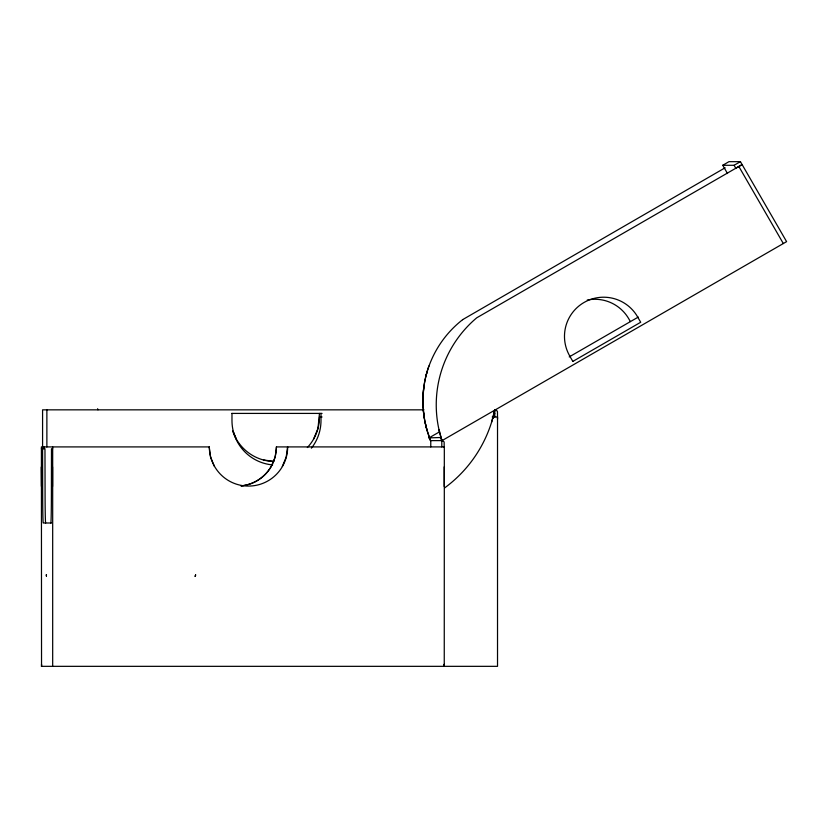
<?xml version="1.0" encoding="UTF-8"?>
<svg xmlns="http://www.w3.org/2000/svg" width="828" height="828" viewBox="0 0 828 828"><rect width="100%" height="100%" fill="white"/><g stroke="black" fill="none" stroke-linecap="round" stroke-linejoin="round"><path stroke-width="1.24" d="M462.624 319.691A103.355 103.345 90 0 0 430.56 361.981C420.189 386.831 420.624 415.677 430.539 440.62L442.017 440.62L786.6 241.641L740.429 161.667L728.961 161.667L722.74 165.289L727.512 173.549M276.511 446.913L275.175 457.046L271.263 466.495A39.175 39.164 -90 0 1 241.176 485.891M287.544 446.913L286.209 457.046L282.296 466.495M493.146 418.316L494.792 409.839L497.028 410.833A2.505 2.505 0 0 1 497.473 411.785L497.524 419.071M426.068 375.426L426.731 373.18M423.781 387.162L422.756 401.332L423.098 406.579M491.573 422.249L494.792 409.839A129.272 129.272 0 0 1 444.605 487.93M313.522 439.244L317.962 428.511L319.484 413.41M462.552 319.691L725.131 167.784M569.229 356.899L638.253 317.083M428.914 366.007A105.694 105.673 90 0 0 427.062 430.322L430.612 440.62L429.039 437.888L439.627 431.771M429.039 437.888L441.086 437.484M572.81 361.422L640.706 322.247L637.498 316.793M722.74 165.289L734.084 165.289L740.429 161.667M630.387 321.585L628.814 318.852A39.175 39.164 90 0 0 587.249 300.026M423.988 409.839L42.58 409.839L42.58 446.944M231.747 413.41L322.071 413.41M493.871 413.41L494.792 413.41M322.061 416.991L319.484 416.991A44.515 44.515 0 0 1 307.343 447.544M492.215 416.991L497.524 416.991L497.524 666.333L41.4 666.333M41.4 448.735L44.971 448.735L45.074 489.524A33.472 0.58 90 0 0 45.654 522.996M52.681 448.735L51.512 448.735L51.481 449.449L51.408 489.524A33.472 0.58 -90 0 1 50.829 522.996M52.557 466.868L52.557 486.46M444.201 466.868L444.201 486.46M51.46 522.996L43.253 522.996A33.472 0.58 90 0 1 42.673 489.524L42.57 448.735M263.449 459.985L273.747 461.341M738.845 166.49L783.319 243.535M734.084 165.289L735.781 168.219L742.116 164.596L476.721 317.817A113.757 113.736 90 0 0 442.017 440.62M569.664 355.968L572.872 361.422M440.372 437.888L441.945 440.62L438.943 429.742M233.341 431.812L236.425 439.244M214.462 466.495L210.54 457.046L209.215 446.913M426.824 429.608L425.23 422.746M97.611 408.732L97.973 409.839M424.34 418.243L423.367 410.564M444.181 447.462L444.15 442.328A2.205 2.205 0 0 0 443.756 441.49L441.79 440.62L441.79 446.913M494.792 409.839L494.792 416.991M444.253 664.18L444.253 666.333L444.325 446.913L276.386 446.913A39.175 39.164 -90 0 1 241.051 485.891M430.767 440.62L430.767 446.913M320.995 413.41L320.995 420.562A44.515 44.515 0 0 1 311.4 448.176M231.975 413.41L231.975 420.562A44.515 44.515 0 0 0 272.619 464.912M52.681 446.913L52.681 666.333M46.875 409.839L46.875 446.944M43.936 446.913L43.936 448.735M41.535 664.18L41.535 666.333L41.4 446.913L209.339 446.913A39.175 39.164 -90 0 0 248.503 486.077A39.175 39.164 -90 0 0 287.668 446.913M569.726 355.968A39.175 39.164 90 0 1 584.061 302.458A39.175 39.164 90 0 1 637.56 316.793M273.685 461.486A44.515 44.515 0 0 1 232.709 430.974M46.399 574.622L46.389 576.04L46.399 574.622M444.253 664.646L444.222 666.333L444.253 664.646M195.636 574.942L195.139 576.35L195.636 574.942M41.524 486.46L41.452 466.868L41.524 486.46"/></g></svg>
